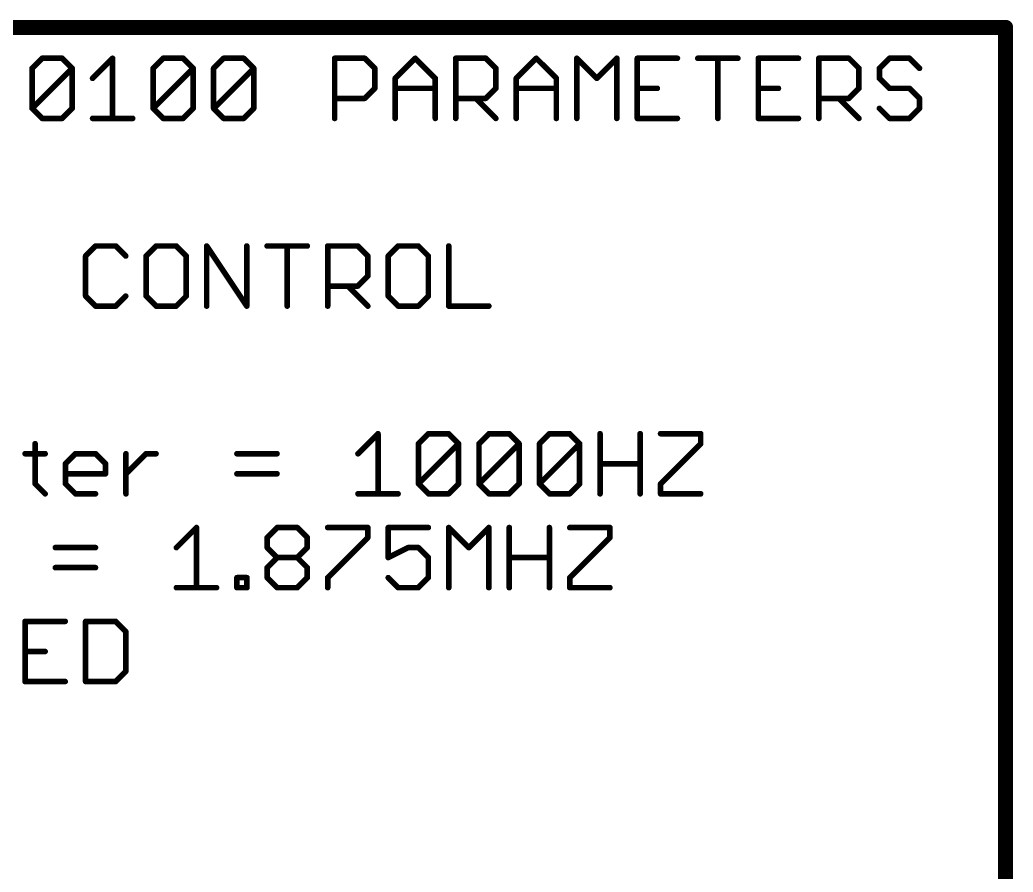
# Model space of a CAD drawing. Extents: x 0 to 387, y 0 to 260.
# Drawn here: x 326.39 to 353.26, y 154.94 to 178 of the extents above; entities that cross this region are included whole.
import ezdxf

# ---------------------------------------------------------------- set-up
doc = ezdxf.new("R2010")
doc.units = 0
doc.layers.add('91', color=94, linetype='CONTINUOUS')
doc.layers.add('94', color=14, linetype='CONTINUOUS')

msp = doc.modelspace()

# ---------------------------------------------------------------- linework, layer by layer
at = {"layer": '91', "const_width": 0.4064}
for points in [[(294.64, 177.8), (353.06, 177.8)], [(353.06, 177.8), (353.06, 129.54)]]:
    msp.add_lwpolyline(points, dxfattribs=at)
at = {"layer": '91', "const_width": 0.2032}
for points in [[(353.1616, 177.8, 1), (352.9584, 177.8)], [(353.06, 177.6984, 1), (353.06, 177.9016)]]:
    msp.add_lwpolyline(points, format="xyb", dxfattribs=at)
at = {"layer": '94', "const_width": 0.1524}
for points in [[(326.725, 176.692), (326.9962, 176.9632)], [(326.9962, 176.9632), (327.5385, 176.9632)], [(327.5385, 176.9632), (327.8097, 176.692)], [(328.3622, 176.4209), (328.9045, 176.9632)], [(328.9045, 176.9632), (328.9045, 175.3362)], [(329.9993, 176.692), (330.2705, 176.9632)], [(330.2705, 176.9632), (330.8128, 176.9632)], [(330.8128, 176.9632), (331.084, 176.692)], [(331.6365, 176.692), (331.9076, 176.9632)], [(331.9076, 176.9632), (332.45, 176.9632)], [(332.45, 176.9632), (332.7211, 176.692)], [(334.9108, 175.3362), (334.9108, 176.9632)], [(334.9108, 176.9632), (335.7243, 176.9632)], [(335.7243, 176.9632), (335.9955, 176.692)], [(336.548, 176.4209), (337.0903, 176.9632)], [(337.0903, 176.9632), (337.6326, 176.4209)], [(338.1851, 175.3362), (338.1851, 176.9632)], [(338.1851, 176.9632), (338.9986, 176.9632)], [(338.9986, 176.9632), (339.2698, 176.692)], [(339.8223, 176.4209), (340.3646, 176.9632)], [(340.3646, 176.9632), (340.9069, 176.4209)], [(341.4594, 175.3362), (341.4594, 176.9632)], [(341.4594, 176.9632), (342.0017, 176.4209)], [(342.0017, 176.4209), (342.5441, 176.9632)], [(342.5441, 176.9632), (342.5441, 175.3362)], [(344.1812, 176.9632), (343.0966, 176.9632)], [(343.0966, 176.9632), (343.0966, 175.3362)], [(344.7337, 176.9632), (345.8184, 176.9632)], [(345.2761, 175.3362), (345.2761, 176.9632)], [(347.4555, 176.9632), (346.3709, 176.9632)], [(346.3709, 176.9632), (346.3709, 175.3362)], [(348.008, 175.3362), (348.008, 176.9632)], [(348.008, 176.9632), (348.8215, 176.9632)], [(348.8215, 176.9632), (349.0927, 176.692)], [(349.9164, 176.9632), (349.6452, 176.692)], [(350.4587, 176.9632), (349.9164, 176.9632)], [(350.7299, 176.692), (350.4587, 176.9632)], [(326.725, 175.6074), (326.725, 176.692)], [(326.725, 175.6074), (327.8097, 176.692)], [(327.8097, 176.692), (327.8097, 175.6074)], [(329.9993, 175.6074), (329.9993, 176.692)], [(329.9993, 175.6074), (331.084, 176.692)], [(331.084, 176.692), (331.084, 175.6074)], [(331.6365, 175.6074), (331.6365, 176.692)], [(331.6365, 175.6074), (332.7211, 176.692)], [(332.7211, 176.692), (332.7211, 175.6074)], [(335.9955, 176.692), (335.9955, 176.1497)], [(339.2698, 176.692), (339.2698, 176.1497)], [(349.0927, 176.692), (349.0927, 176.1497)], [(349.6452, 176.692), (349.6452, 176.4209)], [(336.548, 175.3362), (336.548, 176.4209)], [(337.6326, 176.4209), (337.6326, 175.3362)], [(339.8223, 175.3362), (339.8223, 176.4209)], [(340.9069, 176.4209), (340.9069, 175.3362)], [(349.6452, 176.4209), (349.9164, 176.1497)], [(335.9955, 176.1497), (335.7243, 175.8785)], [(336.548, 176.1497), (337.6326, 176.1497)], [(339.2698, 176.1497), (338.9986, 175.8785)], [(339.8223, 176.1497), (340.9069, 176.1497)], [(343.0966, 176.1497), (343.6389, 176.1497)], [(346.3709, 176.1497), (346.9132, 176.1497)], [(349.0927, 176.1497), (348.8215, 175.8785)], [(349.9164, 176.1497), (350.4587, 176.1497)], [(350.4587, 176.1497), (350.7299, 175.8785)], [(335.7243, 175.8785), (334.9108, 175.8785)], [(338.9986, 175.8785), (338.1851, 175.8785)], [(338.7274, 175.8785), (339.2698, 175.3362)], [(348.8215, 175.8785), (348.008, 175.8785)], [(348.5504, 175.8785), (349.0927, 175.3362)], [(350.7299, 175.8785), (350.7299, 175.6074)], [(326.9962, 175.3362), (326.725, 175.6074)], [(327.8097, 175.6074), (327.5385, 175.3362)], [(330.2705, 175.3362), (329.9993, 175.6074)], [(331.084, 175.6074), (330.8128, 175.3362)], [(331.9076, 175.3362), (331.6365, 175.6074)], [(332.7211, 175.6074), (332.45, 175.3362)], [(349.9164, 175.3362), (349.6452, 175.6074)], [(350.7299, 175.6074), (350.4587, 175.3362)], [(327.5385, 175.3362), (326.9962, 175.3362)], [(328.3622, 175.3362), (329.4468, 175.3362)], [(330.8128, 175.3362), (330.2705, 175.3362)], [(332.45, 175.3362), (331.9076, 175.3362)], [(343.0966, 175.3362), (344.1812, 175.3362)], [(346.3709, 175.3362), (347.4555, 175.3362)], [(350.4587, 175.3362), (349.9164, 175.3362)], [(328.4447, 171.8832), (328.1736, 171.612)], [(328.9871, 171.8832), (328.4447, 171.8832)], [(329.2582, 171.612), (328.9871, 171.8832)], [(330.0819, 171.8832), (329.8107, 171.612)], [(330.6242, 171.8832), (330.0819, 171.8832)], [(330.8954, 171.612), (330.6242, 171.8832)], [(331.4479, 170.2562), (331.4479, 171.8832)], [(331.4479, 171.8832), (332.5325, 170.2562)], [(332.5325, 170.2562), (332.5325, 171.8832)], [(333.085, 171.8832), (334.1697, 171.8832)], [(333.6274, 170.2562), (333.6274, 171.8832)], [(334.7222, 170.2562), (334.7222, 171.8832)], [(334.7222, 171.8832), (335.5357, 171.8832)], [(335.5357, 171.8832), (335.8069, 171.612)], [(336.6305, 171.8832), (336.3594, 171.612)], [(337.1729, 171.8832), (336.6305, 171.8832)], [(337.444, 171.612), (337.1729, 171.8832)], [(337.9965, 171.8832), (337.9965, 170.2562)], [(328.1736, 171.612), (328.1736, 170.5274)], [(329.8107, 171.612), (329.8107, 170.5274)], [(330.8954, 170.5274), (330.8954, 171.612)], [(335.8069, 171.612), (335.8069, 171.0697)], [(336.3594, 171.612), (336.3594, 170.5274)], [(337.444, 170.5274), (337.444, 171.612)], [(335.8069, 171.0697), (335.5357, 170.7985)], [(335.5357, 170.7985), (334.7222, 170.7985)], [(335.2645, 170.7985), (335.8069, 170.2562)], [(328.1736, 170.5274), (328.4447, 170.2562)], [(328.9871, 170.2562), (329.2582, 170.5274)], [(329.8107, 170.5274), (330.0819, 170.2562)], [(330.6242, 170.2562), (330.8954, 170.5274)], [(336.3594, 170.5274), (336.6305, 170.2562)], [(337.1729, 170.2562), (337.444, 170.5274)], [(328.4447, 170.2562), (328.9871, 170.2562)], [(330.0819, 170.2562), (330.6242, 170.2562)], [(336.6305, 170.2562), (337.1729, 170.2562)], [(337.9965, 170.2562), (339.0812, 170.2562)], [(335.5408, 166.2609), (336.0831, 166.8032)], [(336.0831, 166.8032), (336.0831, 165.1762)], [(337.1779, 166.532), (337.4491, 166.8032)], [(337.4491, 166.8032), (337.9914, 166.8032)], [(337.9914, 166.8032), (338.2626, 166.532)], [(338.8151, 166.532), (339.0863, 166.8032)], [(339.0863, 166.8032), (339.6286, 166.8032)], [(339.6286, 166.8032), (339.8998, 166.532)], [(340.4522, 166.532), (340.7234, 166.8032)], [(340.7234, 166.8032), (341.2657, 166.8032)], [(341.2657, 166.8032), (341.5369, 166.532)], [(342.0894, 165.1762), (342.0894, 166.8032)], [(343.1741, 166.8032), (343.1741, 165.1762)], [(343.7266, 166.8032), (344.8112, 166.8032)], [(344.8112, 166.8032), (344.8112, 166.532)], [(326.8076, 166.532), (326.8076, 165.4474)], [(337.1779, 165.4474), (337.1779, 166.532)], [(337.1779, 165.4474), (338.2626, 166.532)], [(338.2626, 166.532), (338.2626, 165.4474)], [(338.8151, 165.4474), (338.8151, 166.532)], [(338.8151, 165.4474), (339.8998, 166.532)], [(339.8998, 166.532), (339.8998, 165.4474)], [(340.4522, 165.4474), (340.4522, 166.532)], [(340.4522, 165.4474), (341.5369, 166.532)], [(341.5369, 166.532), (341.5369, 165.4474)], [(344.8112, 166.532), (343.7266, 165.4474)], [(326.5364, 166.2609), (327.0787, 166.2609)], [(327.6279, 165.9897), (327.899, 166.2609)], [(327.899, 166.2609), (328.4413, 166.2609)], [(328.4413, 166.2609), (328.7125, 165.9897)], [(329.265, 165.1762), (329.265, 166.2609)], [(329.265, 165.7185), (329.8073, 166.2609)], [(329.8073, 166.2609), (330.0785, 166.2609)], [(332.2665, 166.2609), (333.3511, 166.2609)], [(327.6279, 165.4474), (327.6279, 165.9897)], [(328.7125, 165.9897), (328.7125, 165.7185)], [(342.0894, 165.9897), (343.1741, 165.9897)], [(328.7125, 165.7185), (327.6279, 165.7185)], [(332.2665, 165.7185), (333.3511, 165.7185)], [(326.8076, 165.4474), (327.0787, 165.1762)], [(327.899, 165.1762), (327.6279, 165.4474)], [(337.4491, 165.1762), (337.1779, 165.4474)], [(338.2626, 165.4474), (337.9914, 165.1762)], [(339.0863, 165.1762), (338.8151, 165.4474)], [(339.8998, 165.4474), (339.6286, 165.1762)], [(340.7234, 165.1762), (340.4522, 165.4474)], [(341.5369, 165.4474), (341.2657, 165.1762)], [(343.7266, 165.4474), (343.7266, 165.1762)], [(328.4413, 165.1762), (327.899, 165.1762)], [(335.5408, 165.1762), (336.6254, 165.1762)], [(337.9914, 165.1762), (337.4491, 165.1762)], [(339.6286, 165.1762), (339.0863, 165.1762)], [(341.2657, 165.1762), (340.7234, 165.1762)], [(343.7266, 165.1762), (344.8112, 165.1762)], [(330.6293, 163.7209), (331.1716, 164.2632)], [(331.1716, 164.2632), (331.1716, 162.6362)], [(333.085, 163.992), (333.3562, 164.2632)], [(333.3562, 164.2632), (333.8985, 164.2632)], [(333.8985, 164.2632), (334.1697, 163.992)], [(334.7222, 164.2632), (335.8069, 164.2632)], [(335.8069, 164.2632), (335.8069, 163.992)], [(337.444, 164.2632), (336.3594, 164.2632)], [(336.3594, 164.2632), (336.3594, 163.4497)], [(337.9965, 162.6362), (337.9965, 164.2632)], [(337.9965, 164.2632), (338.5388, 163.7209)], [(338.5388, 163.7209), (339.0812, 164.2632)], [(339.0812, 164.2632), (339.0812, 162.6362)], [(339.6337, 162.6362), (339.6337, 164.2632)], [(340.7183, 164.2632), (340.7183, 162.6362)], [(341.2708, 164.2632), (342.3555, 164.2632)], [(342.3555, 164.2632), (342.3555, 163.992)], [(333.085, 163.7209), (333.085, 163.992)], [(334.1697, 163.992), (334.1697, 163.7209)], [(335.8069, 163.992), (334.7222, 162.9074)], [(342.3555, 163.992), (341.2708, 162.9074)], [(327.355, 163.7209), (328.4397, 163.7209)], [(333.3562, 163.4497), (333.085, 163.7209)], [(334.1697, 163.7209), (333.8985, 163.4497)], [(336.3594, 163.4497), (336.9017, 163.7209)], [(336.9017, 163.7209), (337.1729, 163.7209)], [(337.1729, 163.7209), (337.444, 163.4497)], [(333.085, 163.1785), (333.3562, 163.4497)], [(333.3562, 163.4497), (333.8985, 163.4497)], [(333.8985, 163.4497), (334.1697, 163.1785)], [(337.444, 163.4497), (337.444, 162.9074)], [(339.6337, 163.4497), (340.7183, 163.4497)], [(327.355, 163.1785), (328.4397, 163.1785)], [(333.085, 162.9074), (333.085, 163.1785)], [(334.1697, 163.1785), (334.1697, 162.9074)], [(332.2665, 162.6362), (332.2665, 162.9074)], [(332.2665, 162.9074), (332.5376, 162.9074)], [(332.5376, 162.9074), (332.5376, 162.6362)], [(333.3562, 162.6362), (333.085, 162.9074)], [(334.1697, 162.9074), (333.8985, 162.6362)], [(334.7222, 162.9074), (334.7222, 162.6362)], [(336.6305, 162.6362), (336.3594, 162.9074)], [(337.444, 162.9074), (337.1729, 162.6362)], [(341.2708, 162.9074), (341.2708, 162.6362)], [(330.6293, 162.6362), (331.714, 162.6362)], [(332.5376, 162.6362), (332.2665, 162.6362)], [(333.8985, 162.6362), (333.3562, 162.6362)], [(337.1729, 162.6362), (336.6305, 162.6362)], [(341.2708, 162.6362), (342.3555, 162.6362)], [(327.6211, 161.7232), (326.5364, 161.7232)], [(326.5364, 161.7232), (326.5364, 160.0962)], [(328.1736, 161.7232), (328.1736, 160.0962)], [(328.9871, 161.7232), (328.1736, 161.7232)], [(329.2582, 161.452), (328.9871, 161.7232)], [(329.2582, 160.3674), (329.2582, 161.452)], [(326.5364, 160.9097), (327.0787, 160.9097)], [(328.9871, 160.0962), (329.2582, 160.3674)], [(326.5364, 160.0962), (327.6211, 160.0962)], [(328.1736, 160.0962), (328.9871, 160.0962)]]:
    msp.add_lwpolyline(points, dxfattribs=at)
at = {"layer": '94', "const_width": 0.0762}
for points in [[(326.9962, 177.0013, 1), (326.9962, 176.9251)], [(327.0231, 176.9362, 1), (326.9692, 176.9901)], [(327.5654, 176.9901, 1), (327.5116, 176.9362)], [(327.5385, 176.9251, 1), (327.5385, 177.0013)], [(328.9426, 176.9632, 1), (328.8664, 176.9632)], [(328.9314, 176.9362, 1), (328.8776, 176.9901)], [(330.2705, 177.0013, 1), (330.2705, 176.9251)], [(330.2974, 176.9362, 1), (330.2435, 176.9901)], [(330.8398, 176.9901, 1), (330.7859, 176.9362)], [(330.8128, 176.9251, 1), (330.8128, 177.0013)], [(331.9076, 177.0013, 1), (331.9076, 176.9251)], [(331.9346, 176.9362, 1), (331.8807, 176.9901)], [(332.4769, 176.9901, 1), (332.423, 176.9362)], [(332.45, 176.9251, 1), (332.45, 177.0013)], [(334.9489, 176.9632, 1), (334.8727, 176.9632)], [(334.9108, 177.0013, 1), (334.9108, 176.9251)], [(335.7512, 176.9901, 1), (335.6973, 176.9362)], [(335.7243, 176.9251, 1), (335.7243, 177.0013)], [(337.1172, 176.9901, 1), (337.0633, 176.9362)], [(337.1172, 176.9362, 1), (337.0633, 176.9901)], [(338.2232, 176.9632, 1), (338.147, 176.9632)], [(338.1851, 177.0013, 1), (338.1851, 176.9251)], [(339.0255, 176.9901, 1), (338.9717, 176.9362)], [(338.9986, 176.9251, 1), (338.9986, 177.0013)], [(340.3915, 176.9901, 1), (340.3376, 176.9362)], [(340.3915, 176.9362, 1), (340.3376, 176.9901)], [(341.4975, 176.9632, 1), (341.4213, 176.9632)], [(341.4864, 176.9901, 1), (341.4325, 176.9362)], [(342.5822, 176.9632, 1), (342.506, 176.9632)], [(342.571, 176.9362, 1), (342.5171, 176.9901)], [(343.0966, 177.0013, 1), (343.0966, 176.9251)], [(343.1347, 176.9632, 1), (343.0585, 176.9632)], [(344.1812, 176.9251, 1), (344.1812, 177.0013)], [(344.7337, 177.0013, 1), (344.7337, 176.9251)], [(345.3142, 176.9632, 1), (345.238, 176.9632)], [(345.8184, 176.9251, 1), (345.8184, 177.0013)], [(346.3709, 177.0013, 1), (346.3709, 176.9251)], [(346.409, 176.9632, 1), (346.3328, 176.9632)], [(347.4555, 176.9251, 1), (347.4555, 177.0013)], [(348.0461, 176.9632, 1), (347.9699, 176.9632)], [(348.008, 177.0013, 1), (348.008, 176.9251)], [(348.8485, 176.9901, 1), (348.7946, 176.9362)], [(348.8215, 176.9251, 1), (348.8215, 177.0013)], [(349.9164, 177.0013, 1), (349.9164, 176.9251)], [(349.9433, 176.9362, 1), (349.8894, 176.9901)], [(350.4856, 176.9901, 1), (350.4318, 176.9362)], [(350.4587, 176.9251, 1), (350.4587, 177.0013)], [(326.7631, 176.692, 1), (326.6869, 176.692)], [(326.6981, 176.719, 1), (326.752, 176.6651)], [(327.8478, 176.692, 1), (327.7716, 176.692)], [(327.8366, 176.6651, 1), (327.7827, 176.719)], [(327.7827, 176.6651, 1), (327.8366, 176.719)], [(330.0374, 176.692, 1), (329.9612, 176.692)], [(329.9724, 176.719, 1), (330.0263, 176.6651)], [(331.1221, 176.692, 1), (331.0459, 176.692)], [(331.1109, 176.6651, 1), (331.057, 176.719)], [(331.057, 176.6651, 1), (331.1109, 176.719)], [(331.6095, 176.719, 1), (331.6634, 176.6651)], [(331.6746, 176.692, 1), (331.5984, 176.692)], [(332.7592, 176.692, 1), (332.683, 176.692)], [(332.7481, 176.6651, 1), (332.6942, 176.719)], [(332.6942, 176.6651, 1), (332.7481, 176.719)], [(336.0336, 176.692, 1), (335.9574, 176.692)], [(335.9685, 176.6651, 1), (336.0224, 176.719)], [(339.3079, 176.692, 1), (339.2317, 176.692)], [(339.2428, 176.6651, 1), (339.2967, 176.719)], [(349.1308, 176.692, 1), (349.0546, 176.692)], [(349.0658, 176.6651, 1), (349.1196, 176.719)], [(349.6833, 176.692, 1), (349.6071, 176.692)], [(349.6183, 176.719, 1), (349.6721, 176.6651)], [(350.7029, 176.6651, 1), (350.7568, 176.719)], [(328.3352, 176.4478, 1), (328.3891, 176.3939)], [(336.521, 176.4478, 1), (336.5749, 176.3939)], [(336.5861, 176.4209, 1), (336.5099, 176.4209)], [(337.6707, 176.4209, 1), (337.5945, 176.4209)], [(337.6057, 176.3939, 1), (337.6596, 176.4478)], [(339.7953, 176.4478, 1), (339.8492, 176.3939)], [(339.8604, 176.4209, 1), (339.7842, 176.4209)], [(340.945, 176.4209, 1), (340.8688, 176.4209)], [(340.88, 176.3939, 1), (340.9339, 176.4478)], [(341.9748, 176.4478, 1), (342.0287, 176.3939)], [(341.9748, 176.3939, 1), (342.0287, 176.4478)], [(349.6721, 176.4478, 1), (349.6183, 176.3939)], [(349.6071, 176.4209, 1), (349.6833, 176.4209)], [(335.9574, 176.1497, 1), (336.0336, 176.1497)], [(336.0224, 176.1228, 1), (335.9685, 176.1766)], [(336.548, 176.1878, 1), (336.548, 176.1116)], [(337.6326, 176.1116, 1), (337.6326, 176.1878)], [(339.2317, 176.1497, 1), (339.3079, 176.1497)], [(339.2967, 176.1228, 1), (339.2428, 176.1766)], [(339.8223, 176.1878, 1), (339.8223, 176.1116)], [(340.9069, 176.1116, 1), (340.9069, 176.1878)], [(343.0966, 176.1878, 1), (343.0966, 176.1116)], [(343.6389, 176.1116, 1), (343.6389, 176.1878)], [(346.3709, 176.1878, 1), (346.3709, 176.1116)], [(346.9132, 176.1116, 1), (346.9132, 176.1878)], [(349.0546, 176.1497, 1), (349.1308, 176.1497)], [(349.1196, 176.1228, 1), (349.0658, 176.1766)], [(349.9164, 176.1878, 1), (349.9164, 176.1116)], [(349.8894, 176.1228, 1), (349.9433, 176.1766)], [(350.4856, 176.1766, 1), (350.4318, 176.1228)], [(350.4587, 176.1116, 1), (350.4587, 176.1878)], [(334.9108, 175.9166, 1), (334.9108, 175.8404)], [(335.6973, 175.9055, 1), (335.7512, 175.8516)], [(335.7243, 175.8404, 1), (335.7243, 175.9166)], [(338.1851, 175.9166, 1), (338.1851, 175.8404)], [(338.7544, 175.9055, 1), (338.7005, 175.8516)], [(338.9717, 175.9055, 1), (339.0255, 175.8516)], [(338.9986, 175.8404, 1), (338.9986, 175.9166)], [(348.008, 175.9166, 1), (348.008, 175.8404)], [(348.5773, 175.9055, 1), (348.5234, 175.8516)], [(348.7946, 175.9055, 1), (348.8485, 175.8516)], [(348.8215, 175.8404, 1), (348.8215, 175.9166)], [(350.768, 175.8785, 1), (350.6918, 175.8785)], [(350.7029, 175.8516, 1), (350.7568, 175.9055)], [(326.752, 175.6343, 1), (326.6981, 175.5804)], [(326.6981, 175.6343, 1), (326.752, 175.5804)], [(326.6869, 175.6074, 1), (326.7631, 175.6074)], [(327.7716, 175.6074, 1), (327.8478, 175.6074)], [(327.8366, 175.5804, 1), (327.7827, 175.6343)], [(330.0263, 175.6343, 1), (329.9724, 175.5804)], [(329.9724, 175.6343, 1), (330.0263, 175.5804)], [(329.9612, 175.6074, 1), (330.0374, 175.6074)], [(331.0459, 175.6074, 1), (331.1221, 175.6074)], [(331.1109, 175.5804, 1), (331.057, 175.6343)], [(331.6634, 175.6343, 1), (331.6095, 175.5804)], [(331.6095, 175.6343, 1), (331.6634, 175.5804)], [(331.5984, 175.6074, 1), (331.6746, 175.6074)], [(332.683, 175.6074, 1), (332.7592, 175.6074)], [(332.7481, 175.5804, 1), (332.6942, 175.6343)], [(349.6721, 175.6343, 1), (349.6183, 175.5804)], [(350.6918, 175.6074, 1), (350.768, 175.6074)], [(350.7568, 175.5804, 1), (350.7029, 175.6343)], [(326.9962, 175.3743, 1), (326.9962, 175.2981)], [(326.9692, 175.3093, 1), (327.0231, 175.3631)], [(327.5116, 175.3631, 1), (327.5654, 175.3093)], [(327.5385, 175.2981, 1), (327.5385, 175.3743)], [(328.3622, 175.3743, 1), (328.3622, 175.2981)], [(328.8664, 175.3362, 1), (328.9426, 175.3362)], [(329.4468, 175.2981, 1), (329.4468, 175.3743)], [(330.2705, 175.3743, 1), (330.2705, 175.2981)], [(330.2435, 175.3093, 1), (330.2974, 175.3631)], [(330.7859, 175.3631, 1), (330.8398, 175.3093)], [(330.8128, 175.2981, 1), (330.8128, 175.3743)], [(331.9076, 175.3743, 1), (331.9076, 175.2981)], [(331.8807, 175.3093, 1), (331.9346, 175.3631)], [(332.423, 175.3631, 1), (332.4769, 175.3093)], [(332.45, 175.2981, 1), (332.45, 175.3743)], [(334.8727, 175.3362, 1), (334.9489, 175.3362)], [(336.5099, 175.3362, 1), (336.5861, 175.3362)], [(337.5945, 175.3362, 1), (337.6707, 175.3362)], [(338.147, 175.3362, 1), (338.2232, 175.3362)], [(339.2428, 175.3093, 1), (339.2967, 175.3631)], [(339.7842, 175.3362, 1), (339.8604, 175.3362)], [(340.8688, 175.3362, 1), (340.945, 175.3362)], [(341.4213, 175.3362, 1), (341.4975, 175.3362)], [(342.506, 175.3362, 1), (342.5822, 175.3362)], [(343.0966, 175.3743, 1), (343.0966, 175.2981)], [(343.0585, 175.3362, 1), (343.1347, 175.3362)], [(344.1812, 175.2981, 1), (344.1812, 175.3743)], [(345.238, 175.3362, 1), (345.3142, 175.3362)], [(346.3709, 175.3743, 1), (346.3709, 175.2981)], [(346.3328, 175.3362, 1), (346.409, 175.3362)], [(347.4555, 175.2981, 1), (347.4555, 175.3743)], [(347.9699, 175.3362, 1), (348.0461, 175.3362)], [(349.0658, 175.3093, 1), (349.1196, 175.3631)], [(349.9164, 175.3743, 1), (349.9164, 175.2981)], [(349.8894, 175.3093, 1), (349.9433, 175.3631)], [(350.4318, 175.3631, 1), (350.4856, 175.3093)], [(350.4587, 175.2981, 1), (350.4587, 175.3743)], [(328.4447, 171.9213, 1), (328.4447, 171.8451)], [(328.4717, 171.8562, 1), (328.4178, 171.9101)], [(329.014, 171.9101, 1), (328.9601, 171.8562)], [(328.9871, 171.8451, 1), (328.9871, 171.9213)], [(330.0819, 171.9213, 1), (330.0819, 171.8451)], [(330.1088, 171.8562, 1), (330.055, 171.9101)], [(330.6512, 171.9101, 1), (330.5973, 171.8562)], [(330.6242, 171.8451, 1), (330.6242, 171.9213)], [(331.486, 171.8832, 1), (331.4098, 171.8832)], [(331.4796, 171.9043, 1), (331.4162, 171.8621)], [(332.5706, 171.8832, 1), (332.4944, 171.8832)], [(333.085, 171.9213, 1), (333.085, 171.8451)], [(333.6655, 171.8832, 1), (333.5893, 171.8832)], [(334.1697, 171.8451, 1), (334.1697, 171.9213)], [(334.7603, 171.8832, 1), (334.6841, 171.8832)], [(334.7222, 171.9213, 1), (334.7222, 171.8451)], [(335.5626, 171.9101, 1), (335.5088, 171.8562)], [(335.5357, 171.8451, 1), (335.5357, 171.9213)], [(336.6305, 171.9213, 1), (336.6305, 171.8451)], [(336.6575, 171.8562, 1), (336.6036, 171.9101)], [(337.1998, 171.9101, 1), (337.1459, 171.8562)], [(337.1729, 171.8451, 1), (337.1729, 171.9213)], [(338.0346, 171.8832, 1), (337.9584, 171.8832)], [(328.1466, 171.639, 1), (328.2005, 171.5851)], [(328.2117, 171.612, 1), (328.1355, 171.612)], [(329.2313, 171.5851, 1), (329.2852, 171.639)], [(329.8488, 171.612, 1), (329.7726, 171.612)], [(329.7838, 171.639, 1), (329.8377, 171.5851)], [(330.9335, 171.612, 1), (330.8573, 171.612)], [(330.8685, 171.5851, 1), (330.9223, 171.639)], [(335.845, 171.612, 1), (335.7688, 171.612)], [(335.7799, 171.5851, 1), (335.8338, 171.639)], [(336.3324, 171.639, 1), (336.3863, 171.5851)], [(336.3975, 171.612, 1), (336.3213, 171.612)], [(337.4821, 171.612, 1), (337.4059, 171.612)], [(337.4171, 171.5851, 1), (337.471, 171.639)], [(335.7688, 171.0697, 1), (335.845, 171.0697)], [(335.8338, 171.0428, 1), (335.7799, 171.0966)], [(334.7222, 170.8366, 1), (334.7222, 170.7604)], [(335.2915, 170.8255, 1), (335.2376, 170.7716)], [(335.5088, 170.8255, 1), (335.5626, 170.7716)], [(335.5357, 170.7604, 1), (335.5357, 170.8366)], [(328.2005, 170.5543, 1), (328.1466, 170.5004)], [(328.1355, 170.5274, 1), (328.2117, 170.5274)], [(329.2852, 170.5004, 1), (329.2313, 170.5543)], [(329.8377, 170.5543, 1), (329.7838, 170.5004)], [(329.7726, 170.5274, 1), (329.8488, 170.5274)], [(330.8573, 170.5274, 1), (330.9335, 170.5274)], [(330.9223, 170.5004, 1), (330.8685, 170.5543)], [(336.3863, 170.5543, 1), (336.3324, 170.5004)], [(336.3213, 170.5274, 1), (336.3975, 170.5274)], [(337.4059, 170.5274, 1), (337.4821, 170.5274)], [(337.471, 170.5004, 1), (337.4171, 170.5543)], [(328.4447, 170.2943, 1), (328.4447, 170.2181)], [(328.4178, 170.2293, 1), (328.4717, 170.2831)], [(328.9601, 170.2831, 1), (329.014, 170.2293)], [(328.9871, 170.2181, 1), (328.9871, 170.2943)], [(330.0819, 170.2943, 1), (330.0819, 170.2181)], [(330.055, 170.2293, 1), (330.1088, 170.2831)], [(330.5973, 170.2831, 1), (330.6512, 170.2293)], [(330.6242, 170.2181, 1), (330.6242, 170.2943)], [(331.4098, 170.2562, 1), (331.486, 170.2562)], [(332.4944, 170.2562, 1), (332.5706, 170.2562)], [(332.5008, 170.2351, 1), (332.5642, 170.2773)], [(333.5893, 170.2562, 1), (333.6655, 170.2562)], [(334.6841, 170.2562, 1), (334.7603, 170.2562)], [(335.7799, 170.2293, 1), (335.8338, 170.2831)], [(336.6305, 170.2943, 1), (336.6305, 170.2181)], [(336.6036, 170.2293, 1), (336.6575, 170.2831)], [(337.1459, 170.2831, 1), (337.1998, 170.2293)], [(337.1729, 170.2181, 1), (337.1729, 170.2943)], [(337.9965, 170.2943, 1), (337.9965, 170.2181)], [(337.9584, 170.2562, 1), (338.0346, 170.2562)], [(339.0812, 170.2181, 1), (339.0812, 170.2943)], [(336.1212, 166.8032, 1), (336.045, 166.8032)], [(336.11, 166.7762, 1), (336.0562, 166.8301)], [(337.4491, 166.8413, 1), (337.4491, 166.7651)], [(337.476, 166.7762, 1), (337.4222, 166.8301)], [(338.0184, 166.8301, 1), (337.9645, 166.7762)], [(337.9914, 166.7651, 1), (337.9914, 166.8413)], [(339.0863, 166.8413, 1), (339.0863, 166.7651)], [(339.1132, 166.7762, 1), (339.0593, 166.8301)], [(339.6555, 166.8301, 1), (339.6016, 166.7762)], [(339.6286, 166.7651, 1), (339.6286, 166.8413)], [(340.7234, 166.8413, 1), (340.7234, 166.7651)], [(340.7504, 166.7762, 1), (340.6965, 166.8301)], [(341.2927, 166.8301, 1), (341.2388, 166.7762)], [(341.2657, 166.7651, 1), (341.2657, 166.8413)], [(342.1275, 166.8032, 1), (342.0513, 166.8032)], [(343.2122, 166.8032, 1), (343.136, 166.8032)], [(343.7266, 166.8413, 1), (343.7266, 166.7651)], [(344.8493, 166.8032, 1), (344.7731, 166.8032)], [(344.8112, 166.7651, 1), (344.8112, 166.8413)], [(326.8457, 166.532, 1), (326.7695, 166.532)], [(337.216, 166.532, 1), (337.1398, 166.532)], [(337.151, 166.559, 1), (337.2049, 166.5051)], [(338.3007, 166.532, 1), (338.2245, 166.532)], [(338.2895, 166.5051, 1), (338.2357, 166.559)], [(338.2357, 166.5051, 1), (338.2895, 166.559)], [(338.7881, 166.559, 1), (338.842, 166.5051)], [(338.8532, 166.532, 1), (338.777, 166.532)], [(339.9379, 166.532, 1), (339.8617, 166.532)], [(339.9267, 166.5051, 1), (339.8728, 166.559)], [(339.8728, 166.5051, 1), (339.9267, 166.559)], [(340.4903, 166.532, 1), (340.4141, 166.532)], [(340.4253, 166.559, 1), (340.4792, 166.5051)], [(341.575, 166.532, 1), (341.4988, 166.532)], [(341.5638, 166.5051, 1), (341.51, 166.559)], [(341.51, 166.5051, 1), (341.5638, 166.559)], [(344.8382, 166.5051, 1), (344.7843, 166.559)], [(326.5364, 166.299, 1), (326.5364, 166.2228)], [(327.0787, 166.2228, 1), (327.0787, 166.299)], [(327.899, 166.299, 1), (327.899, 166.2228)], [(327.926, 166.2339, 1), (327.8721, 166.2878)], [(328.4683, 166.2878, 1), (328.4144, 166.2339)], [(328.4413, 166.2228, 1), (328.4413, 166.299)], [(329.3031, 166.2609, 1), (329.2269, 166.2609)], [(329.8073, 166.299, 1), (329.8073, 166.2228)], [(329.8343, 166.2339, 1), (329.7804, 166.2878)], [(330.0785, 166.2228, 1), (330.0785, 166.299)], [(332.2665, 166.299, 1), (332.2665, 166.2228)], [(333.3511, 166.2228, 1), (333.3511, 166.299)], [(335.5138, 166.2878, 1), (335.5677, 166.2339)], [(344.7731, 166.532, 1), (344.8493, 166.532)], [(327.666, 165.9897, 1), (327.5898, 165.9897)], [(327.6009, 166.0166, 1), (327.6548, 165.9628)], [(328.7506, 165.9897, 1), (328.6744, 165.9897)], [(328.6856, 165.9628, 1), (328.7395, 166.0166)], [(342.0894, 166.0278, 1), (342.0894, 165.9516)], [(343.1741, 165.9516, 1), (343.1741, 166.0278)], [(327.6279, 165.7566, 1), (327.6279, 165.6804)], [(328.7125, 165.6804, 1), (328.7125, 165.7566)], [(329.2381, 165.7455, 1), (329.292, 165.6916)], [(332.2665, 165.7566, 1), (332.2665, 165.6804)], [(333.3511, 165.6804, 1), (333.3511, 165.7566)], [(326.8345, 165.4743, 1), (326.7806, 165.4204)], [(327.6548, 165.4743, 1), (327.6009, 165.4204)], [(328.6744, 165.7185, 1), (328.7506, 165.7185)], [(337.2049, 165.4743, 1), (337.151, 165.4204)], [(337.151, 165.4743, 1), (337.2049, 165.4204)], [(338.2895, 165.4204, 1), (338.2357, 165.4743)], [(338.842, 165.4743, 1), (338.7881, 165.4204)], [(338.7881, 165.4743, 1), (338.842, 165.4204)], [(339.9267, 165.4204, 1), (339.8728, 165.4743)], [(340.4792, 165.4743, 1), (340.4253, 165.4204)], [(340.4253, 165.4743, 1), (340.4792, 165.4204)], [(341.5638, 165.4204, 1), (341.51, 165.4743)], [(343.6996, 165.4743, 1), (343.7535, 165.4204)], [(343.7647, 165.4474, 1), (343.6885, 165.4474)], [(326.7695, 165.4474, 1), (326.8457, 165.4474)], [(327.0518, 165.1493, 1), (327.1057, 165.2031)], [(327.5898, 165.4474, 1), (327.666, 165.4474)], [(327.899, 165.2143, 1), (327.899, 165.1381)], [(327.8721, 165.1493, 1), (327.926, 165.2031)], [(328.4413, 165.1381, 1), (328.4413, 165.2143)], [(335.5408, 165.2143, 1), (335.5408, 165.1381)], [(336.6254, 165.1381, 1), (336.6254, 165.2143)], [(337.1398, 165.4474, 1), (337.216, 165.4474)], [(337.4491, 165.2143, 1), (337.4491, 165.1381)], [(337.4222, 165.1493, 1), (337.476, 165.2031)], [(337.9645, 165.2031, 1), (338.0184, 165.1493)], [(337.9914, 165.1381, 1), (337.9914, 165.2143)], [(338.2245, 165.4474, 1), (338.3007, 165.4474)], [(338.777, 165.4474, 1), (338.8532, 165.4474)], [(339.0863, 165.2143, 1), (339.0863, 165.1381)], [(339.0593, 165.1493, 1), (339.1132, 165.2031)], [(339.6016, 165.2031, 1), (339.6555, 165.1493)], [(339.6286, 165.1381, 1), (339.6286, 165.2143)], [(339.8617, 165.4474, 1), (339.9379, 165.4474)], [(340.4141, 165.4474, 1), (340.4903, 165.4474)], [(340.7234, 165.2143, 1), (340.7234, 165.1381)], [(340.6965, 165.1493, 1), (340.7504, 165.2031)], [(341.2388, 165.2031, 1), (341.2927, 165.1493)], [(341.2657, 165.1381, 1), (341.2657, 165.2143)], [(341.4988, 165.4474, 1), (341.575, 165.4474)], [(343.7266, 165.2143, 1), (343.7266, 165.1381)], [(344.8112, 165.1381, 1), (344.8112, 165.2143)], [(329.2269, 165.1762, 1), (329.3031, 165.1762)], [(336.045, 165.1762, 1), (336.1212, 165.1762)], [(342.0513, 165.1762, 1), (342.1275, 165.1762)], [(343.136, 165.1762, 1), (343.2122, 165.1762)], [(343.6885, 165.1762, 1), (343.7647, 165.1762)], [(331.2097, 164.2632, 1), (331.1335, 164.2632)], [(331.1986, 164.2362, 1), (331.1447, 164.2901)], [(333.3562, 164.3013, 1), (333.3562, 164.2251)], [(333.3831, 164.2362, 1), (333.3293, 164.2901)], [(333.9255, 164.2901, 1), (333.8716, 164.2362)], [(333.8985, 164.2251, 1), (333.8985, 164.3013)], [(334.7222, 164.3013, 1), (334.7222, 164.2251)], [(335.845, 164.2632, 1), (335.7688, 164.2632)], [(335.8069, 164.2251, 1), (335.8069, 164.3013)], [(336.3594, 164.3013, 1), (336.3594, 164.2251)], [(336.3975, 164.2632, 1), (336.3213, 164.2632)], [(337.444, 164.2251, 1), (337.444, 164.3013)], [(338.0346, 164.2632, 1), (337.9584, 164.2632)], [(338.0235, 164.2901, 1), (337.9696, 164.2362)], [(339.1193, 164.2632, 1), (339.0431, 164.2632)], [(339.1081, 164.2362, 1), (339.0542, 164.2901)], [(339.6718, 164.2632, 1), (339.5956, 164.2632)], [(340.7564, 164.2632, 1), (340.6802, 164.2632)], [(341.2708, 164.3013, 1), (341.2708, 164.2251)], [(342.3936, 164.2632, 1), (342.3174, 164.2632)], [(342.3555, 164.2251, 1), (342.3555, 164.3013)], [(333.1231, 163.992, 1), (333.0469, 163.992)], [(333.0581, 164.019, 1), (333.112, 163.9651)], [(334.2078, 163.992, 1), (334.1316, 163.992)], [(334.1428, 163.9651, 1), (334.1966, 164.019)], [(335.7688, 163.992, 1), (335.845, 163.992)], [(335.8338, 163.9651, 1), (335.7799, 164.019)], [(342.3174, 163.992, 1), (342.3936, 163.992)], [(342.3824, 163.9651, 1), (342.3285, 164.019)], [(327.355, 163.759, 1), (327.355, 163.6828)], [(328.4397, 163.6828, 1), (328.4397, 163.759)], [(330.6024, 163.7478, 1), (330.6563, 163.6939)], [(333.112, 163.7478, 1), (333.0581, 163.6939)], [(333.0469, 163.7209, 1), (333.1231, 163.7209)], [(334.1316, 163.7209, 1), (334.2078, 163.7209)], [(334.1966, 163.6939, 1), (334.1428, 163.7478)], [(336.9017, 163.759, 1), (336.9017, 163.6828)], [(336.9187, 163.6868, 1), (336.8846, 163.7549)], [(337.1998, 163.7478, 1), (337.1459, 163.6939)], [(337.1729, 163.6828, 1), (337.1729, 163.759)], [(338.5119, 163.7478, 1), (338.5658, 163.6939)], [(338.5119, 163.6939, 1), (338.5658, 163.7478)], [(333.3562, 163.4878, 1), (333.3562, 163.4116)], [(333.3831, 163.4228, 1), (333.3293, 163.4766)], [(333.3293, 163.4228, 1), (333.3831, 163.4766)], [(333.9255, 163.4766, 1), (333.8716, 163.4228)], [(333.8716, 163.4766, 1), (333.9255, 163.4228)], [(333.8985, 163.4116, 1), (333.8985, 163.4878)], [(336.3423, 163.4838, 1), (336.3764, 163.4156)], [(336.3213, 163.4497, 1), (336.3975, 163.4497)], [(337.4821, 163.4497, 1), (337.4059, 163.4497)], [(337.4171, 163.4228, 1), (337.471, 163.4766)], [(339.6337, 163.4878, 1), (339.6337, 163.4116)], [(340.7183, 163.4116, 1), (340.7183, 163.4878)], [(327.355, 163.2166, 1), (327.355, 163.1404)], [(328.4397, 163.1404, 1), (328.4397, 163.2166)], [(333.1231, 163.1785, 1), (333.0469, 163.1785)], [(333.0581, 163.2055, 1), (333.112, 163.1516)], [(334.2078, 163.1785, 1), (334.1316, 163.1785)], [(334.1428, 163.1516, 1), (334.1966, 163.2055)], [(332.3046, 162.9074, 1), (332.2284, 162.9074)], [(332.2665, 162.9455, 1), (332.2665, 162.8693)], [(332.5757, 162.9074, 1), (332.4995, 162.9074)], [(332.5376, 162.8693, 1), (332.5376, 162.9455)], [(333.112, 162.9343, 1), (333.0581, 162.8804)], [(333.0469, 162.9074, 1), (333.1231, 162.9074)], [(334.1316, 162.9074, 1), (334.2078, 162.9074)], [(334.1966, 162.8804, 1), (334.1428, 162.9343)], [(334.7603, 162.9074, 1), (334.6841, 162.9074)], [(334.6953, 162.9343, 1), (334.7491, 162.8804)], [(336.3863, 162.9343, 1), (336.3324, 162.8804)], [(337.4059, 162.9074, 1), (337.4821, 162.9074)], [(337.471, 162.8804, 1), (337.4171, 162.9343)], [(341.3089, 162.9074, 1), (341.2327, 162.9074)], [(341.2439, 162.9343, 1), (341.2978, 162.8804)], [(330.6293, 162.6743, 1), (330.6293, 162.5981)], [(331.1335, 162.6362, 1), (331.2097, 162.6362)], [(331.714, 162.5981, 1), (331.714, 162.6743)], [(332.2665, 162.6743, 1), (332.2665, 162.5981)], [(332.2284, 162.6362, 1), (332.3046, 162.6362)], [(332.4995, 162.6362, 1), (332.5757, 162.6362)], [(332.5376, 162.5981, 1), (332.5376, 162.6743)], [(333.3562, 162.6743, 1), (333.3562, 162.5981)], [(333.3293, 162.6093, 1), (333.3831, 162.6631)], [(333.8716, 162.6631, 1), (333.9255, 162.6093)], [(333.8985, 162.5981, 1), (333.8985, 162.6743)], [(334.6841, 162.6362, 1), (334.7603, 162.6362)], [(336.6305, 162.6743, 1), (336.6305, 162.5981)], [(336.6036, 162.6093, 1), (336.6575, 162.6631)], [(337.1459, 162.6631, 1), (337.1998, 162.6093)], [(337.1729, 162.5981, 1), (337.1729, 162.6743)], [(337.9584, 162.6362, 1), (338.0346, 162.6362)], [(339.0431, 162.6362, 1), (339.1193, 162.6362)], [(339.5956, 162.6362, 1), (339.6718, 162.6362)], [(340.6802, 162.6362, 1), (340.7564, 162.6362)], [(341.2708, 162.6743, 1), (341.2708, 162.5981)], [(341.2327, 162.6362, 1), (341.3089, 162.6362)], [(342.3555, 162.5981, 1), (342.3555, 162.6743)], [(326.5364, 161.7613, 1), (326.5364, 161.6851)], [(326.5745, 161.7232, 1), (326.4983, 161.7232)], [(327.6211, 161.6851, 1), (327.6211, 161.7613)], [(328.2117, 161.7232, 1), (328.1355, 161.7232)], [(328.1736, 161.7613, 1), (328.1736, 161.6851)], [(329.014, 161.7501, 1), (328.9601, 161.6962)], [(328.9871, 161.6851, 1), (328.9871, 161.7613)], [(329.2963, 161.452, 1), (329.2201, 161.452)], [(329.2313, 161.4251, 1), (329.2852, 161.479)], [(326.5364, 160.9478, 1), (326.5364, 160.8716)], [(327.0787, 160.8716, 1), (327.0787, 160.9478)], [(329.2201, 160.3674, 1), (329.2963, 160.3674)], [(329.2852, 160.3404, 1), (329.2313, 160.3943)], [(326.5364, 160.1343, 1), (326.5364, 160.0581)], [(327.6211, 160.0581, 1), (327.6211, 160.1343)], [(328.1736, 160.1343, 1), (328.1736, 160.0581)], [(328.9601, 160.1231, 1), (329.014, 160.0693)], [(328.9871, 160.0581, 1), (328.9871, 160.1343)], [(326.4983, 160.0962, 1), (326.5745, 160.0962)], [(328.1355, 160.0962, 1), (328.2117, 160.0962)]]:
    msp.add_lwpolyline(points, format="xyb", dxfattribs=at)

doc.saveas('drawing.dxf')
